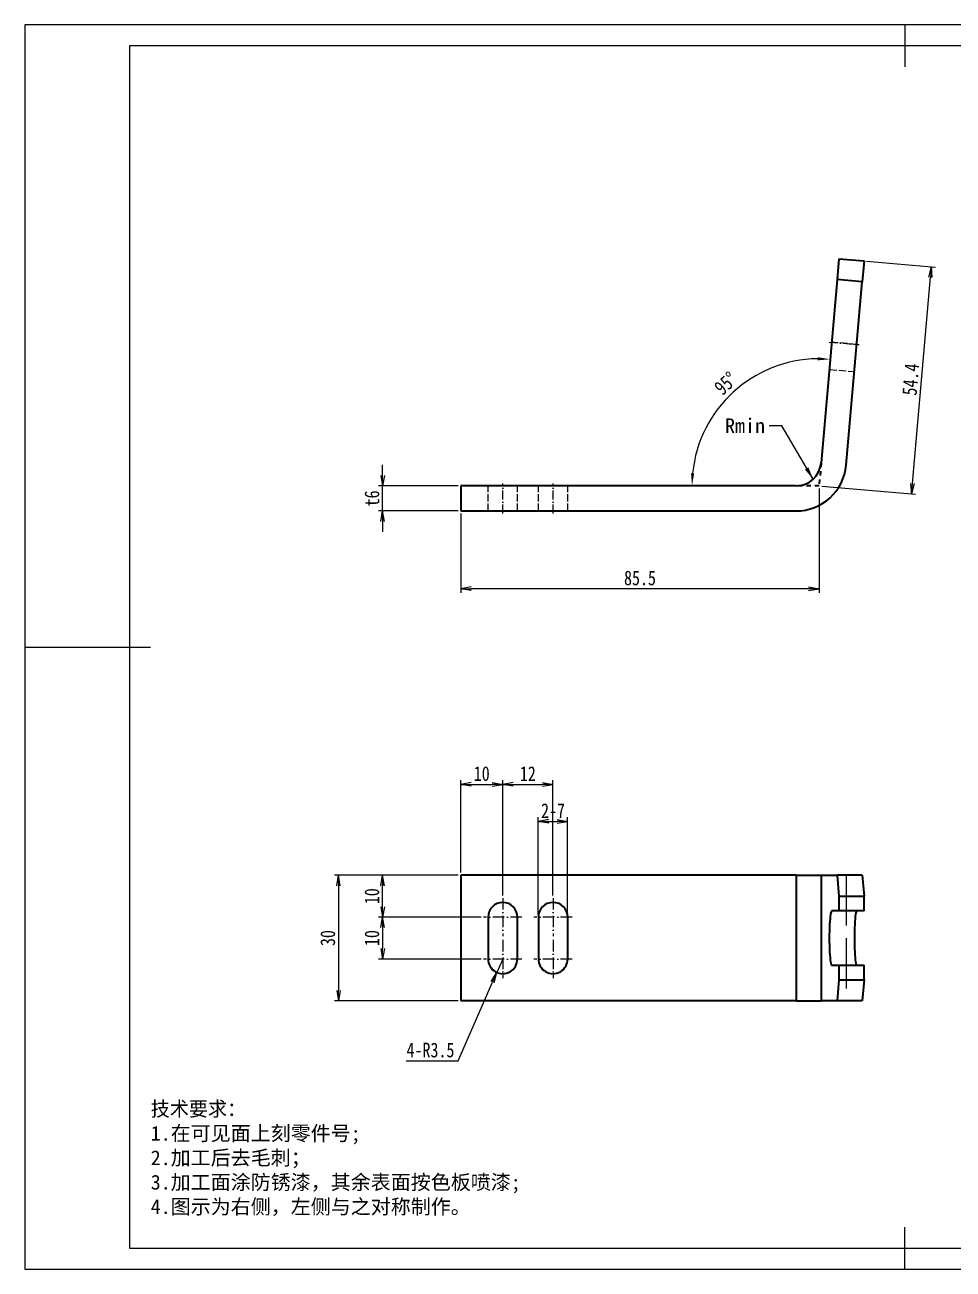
# Model space of a CAD drawing. Header units: millimetres. Extents: x -15766 to 80009, y -9701 to 15159.
# Drawn here: x -12921.2 to -12699.7, y 11134.1 to 11431.1 of the extents above; entities that cross this region are included whole.
import ezdxf

# ---------------------------------------------------------------- set-up
doc = ezdxf.new("R2010")
doc.units = ezdxf.units.MM
for name, pattern in [('CENTER-HOKUTO_1', [16, 13, -1, 1, -1]), ('DASHDOT', [18.5, 12, -3, 0.5, -3]), ('DASHED', [15, 12, -3]), ('HIDDEN-HOKUTO_1', [2, 1, -1]), ('虚线', [2, 1, -1])]:
    doc.linetypes.add(name, pattern=pattern)
doc.layers.get('DEFPOINTS').update_dxf_attribs({"lineweight": 18})
for name, color, linetype, lineweight in [('AM_7', 2, 'CENTER-HOKUTO_1', 18), ('AM_HID', 1, 'HIDDEN-HOKUTO_1', 18), ('AM_VIS', 7, 'Continuous', 18), ('CDRAFT0', 7, 'Continuous', 18), ('DIM', 253, 'Continuous', 20), ('title_frame', 7, 'Continuous', 18), ('word_dim', 9, 'Continuous', 18), ('粗实线层_1', 7, 'Continuous', 15), ('虚线层', 6, '虚线', 18)]:
    doc.layers.add(name, color=color, linetype=linetype, lineweight=lineweight)
doc.styles.add('DIM', font='', dxfattribs={"width": 0.8})
doc.styles.get('DIM').set_extended_font_data('NSimSun')
doc.dimstyles.new('1-1', dxfattribs={"dimtxt": 3.5, "dimasz": 3, "dimexe": 1, "dimexo": 0, "dimgap": 1, "dimtad": 1, "dimdsep": 46, "dimtxsty": 'DIM', "dimblk": '_CAXARROW', "dimcen": 0, "dimdle": 6, "dimclrd": 256, "dimclre": 256, "dimclrt": 3, "dimazin": 2, "dimtfac": 0.707107, "dimtmove": 0, "dimatfit": 3, "dimfxl": 0, "dimfrac": 2, "dimtolj": 1, "dimarcsym": 0})
doc.dimstyles.new('1-1$0', dxfattribs={"dimtxt": 3.5, "dimasz": 2.5, "dimexe": 1, "dimexo": 0.625, "dimgap": 0.8, "dimtad": 1, "dimdsep": 46, "dimtxsty": 'DIM', "dimblk": 'OPEN', "dimcen": 0, "dimdle": 5, "dimclrd": 256, "dimclre": 256, "dimclrt": 3, "dimazin": 3, "dimtfac": 0.5, "dimtmove": 0, "dimatfit": 3, "dimldrblk": 'OPEN', "dimfxl": 0, "dimtolj": 1, "dimarcsym": 0})
doc.dimstyles.new('1-1$4', dxfattribs={"dimtxt": 3.5, "dimasz": 2.5, "dimexe": 1, "dimexo": 0.625, "dimgap": 0.8, "dimtad": 1, "dimtih": 1, "dimtoh": 1, "dimzin": 12, "dimdsep": 46, "dimtxsty": 'DIM', "dimblk": 'OPEN', "dimcen": 0, "dimdle": 5, "dimclrd": 256, "dimclre": 256, "dimclrt": 3, "dimazin": 3, "dimtfac": 0.5, "dimtmove": 0, "dimatfit": 3, "dimldrblk": 'OPEN', "dimfxl": 0, "dimtolj": 1, "dimarcsym": 0})

# ---------------------------------------------------------------- blocks, each defined once
blk = doc.blocks.new('*X5')
at = {"layer": 'CDRAFT0'}
for p, q in [((420, 297), (0, 297)), ((0, 297), (0, 0)), ((0, 0), (420, 0))]:
    blk.add_line(p, q, dxfattribs=at)
at = {"layer": '粗实线层_1'}
for p, q in [((210, 297), (210, 287)), ((415, 292), (25, 292)), ((25, 292), (25, 5)), ((0, 148.5), (30, 148.5)), ((210, 0), (210, 10)), ((25, 5), (415, 5))]:
    blk.add_line(p, q, dxfattribs=at)
blk = doc.blocks.new('_OPEN')
at = {"color": 0, "linetype": 'ByBlock', "lineweight": -2}
for p, q in [((-1, 0.166667), (0, 0)), ((-1, -0.166667), (0, 0)), ((0, 0), (-1, 0))]:
    blk.add_line(p, q, dxfattribs=at)
blk = doc.blocks.new('*D39')
at = {"layer": 'DEFPOINTS', "color": 0, "transparency": 16777216}
for p in [(-12817.22, 11228.12), (-12846.4, 11198.12), (-12817.22, 11198.12)]:
    blk.add_point(p, dxfattribs=at)
at = {"layer": 'DIM', "linetype": 'Continuous', "lineweight": -2, "transparency": 16777216}
for p, q in [((-12817.84, 11228.12), (-12847.4, 11228.12)), ((-12846.4, 11225.62), (-12846.4, 11200.62)), ((-12817.84, 11198.12), (-12847.4, 11198.12))]:
    blk.add_line(p, q, dxfattribs=at)
at = {"layer": 'DIM', "lineweight": -2, "transparency": 16777216, "xscale": 2.5, "yscale": 2.5, "zscale": 2.5}
for p, rotation in [((-12846.4, 11228.12), 90), ((-12846.4, 11198.12), 270)]:
    blk.add_blockref('_OPEN', p, dxfattribs=dict(at, rotation=rotation))
at = {"layer": 'DIM', "color": 3, "transparency": 16777216, "insert": (-12848.95, 11213.12), "char_height": 3.5, "attachment_point": 5, "rotation": 90, "style": 'DIM'}
blk.add_mtext('\\A1;30', dxfattribs=at)
blk = doc.blocks.new('*D40')
at = {"layer": 'DEFPOINTS', "color": 0, "transparency": 16777216}
for p in [(-12835.87, 11228.12), (-12817.22, 11228.12), (-12811.77, 11218.12)]:
    blk.add_point(p, dxfattribs=at)
at = {"layer": 'DIM', "linetype": 'Continuous', "lineweight": -2, "transparency": 16777216}
for p, q in [((-12817.84, 11228.12), (-12836.87, 11228.12)), ((-12835.87, 11220.62), (-12835.87, 11225.62)), ((-12812.39, 11218.12), (-12836.87, 11218.12))]:
    blk.add_line(p, q, dxfattribs=at)
at = {"layer": 'DIM', "lineweight": -2, "transparency": 16777216, "xscale": 2.5, "yscale": 2.5, "zscale": 2.5}
for p, rotation in [((-12835.87, 11228.12), 90), ((-12835.87, 11218.12), 270)]:
    blk.add_blockref('_OPEN', p, dxfattribs=dict(at, rotation=rotation))
at = {"layer": 'DIM', "color": 3, "transparency": 16777216, "insert": (-12838.42, 11223.12), "char_height": 3.5, "attachment_point": 5, "rotation": 90, "style": 'DIM'}
blk.add_mtext('\\A1;10', dxfattribs=at)
blk = doc.blocks.new('*D41')
at = {"layer": 'DEFPOINTS', "color": 0, "transparency": 16777216}
for p in [(-12811.77, 11218.12), (-12835.87, 11208.12), (-12811.77, 11208.12)]:
    blk.add_point(p, dxfattribs=at)
at = {"layer": 'DIM', "linetype": 'Continuous', "lineweight": -2, "transparency": 16777216}
for p, q in [((-12812.39, 11218.12), (-12836.87, 11218.12)), ((-12835.87, 11215.62), (-12835.87, 11210.62)), ((-12812.39, 11208.12), (-12836.87, 11208.12))]:
    blk.add_line(p, q, dxfattribs=at)
at = {"layer": 'DIM', "lineweight": -2, "transparency": 16777216, "xscale": 2.5, "yscale": 2.5, "zscale": 2.5}
for p, rotation in [((-12835.87, 11218.12), 90), ((-12835.87, 11208.12), 270)]:
    blk.add_blockref('_OPEN', p, dxfattribs=dict(at, rotation=rotation))
at = {"layer": 'DIM', "color": 3, "transparency": 16777216, "insert": (-12838.42, 11213.12), "char_height": 3.5, "attachment_point": 5, "rotation": 90, "style": 'DIM'}
blk.add_mtext('\\A1;10', dxfattribs=at)
blk = doc.blocks.new('*D42')
at = {"layer": 'DEFPOINTS', "color": 0, "transparency": 16777216}
for p in [(-12807.22, 11249.81), (-12817.22, 11228.12), (-12807.22, 11222.67)]:
    blk.add_point(p, dxfattribs=at)
at = {"layer": 'DIM', "linetype": 'Continuous', "lineweight": -2, "transparency": 16777216}
for p, q in [((-12817.22, 11228.75), (-12817.22, 11250.81)), ((-12807.22, 11223.3), (-12807.22, 11250.81)), ((-12814.72, 11249.81), (-12809.72, 11249.81))]:
    blk.add_line(p, q, dxfattribs=at)
at = {"layer": 'DIM', "lineweight": -2, "transparency": 16777216, "xscale": 2.5, "yscale": 2.5, "zscale": 2.5, "rotation": 180}
blk.add_blockref('_OPEN', (-12817.22, 11249.81), dxfattribs=at)
at = {"layer": 'DIM', "lineweight": -2, "transparency": 16777216, "xscale": 2.5, "yscale": 2.5, "zscale": 2.5}
blk.add_blockref('_OPEN', (-12807.22, 11249.81), dxfattribs=at)
at = {"layer": 'DIM', "color": 3, "transparency": 16777216, "insert": (-12812.22, 11252.36), "char_height": 3.5, "attachment_point": 5, "style": 'DIM'}
blk.add_mtext('\\A1;10', dxfattribs=at)
blk = doc.blocks.new('*D43')
at = {"layer": 'DEFPOINTS', "color": 0, "transparency": 16777216}
for p in [(-12795.22, 11249.81), (-12807.22, 11222.67), (-12795.22, 11222.67)]:
    blk.add_point(p, dxfattribs=at)
at = {"layer": 'DIM', "linetype": 'Continuous', "lineweight": -2, "transparency": 16777216}
for p, q in [((-12807.22, 11223.3), (-12807.22, 11250.81)), ((-12795.22, 11223.3), (-12795.22, 11250.81)), ((-12804.72, 11249.81), (-12797.72, 11249.81))]:
    blk.add_line(p, q, dxfattribs=at)
at = {"layer": 'DIM', "lineweight": -2, "transparency": 16777216, "xscale": 2.5, "yscale": 2.5, "zscale": 2.5, "rotation": 180}
blk.add_blockref('_OPEN', (-12807.22, 11249.81), dxfattribs=at)
at = {"layer": 'DIM', "lineweight": -2, "transparency": 16777216, "xscale": 2.5, "yscale": 2.5, "zscale": 2.5}
blk.add_blockref('_OPEN', (-12795.22, 11249.81), dxfattribs=at)
at = {"layer": 'DIM', "color": 3, "transparency": 16777216, "insert": (-12801.22, 11252.36), "char_height": 3.5, "attachment_point": 5, "style": 'DIM'}
blk.add_mtext('\\A1;12', dxfattribs=at)
blk = doc.blocks.new('*D44')
at = {"layer": 'DEFPOINTS', "color": 0, "transparency": 16777216}
for p in [(-12731.71, 11321.07), (-12817.22, 11315.07), (-12817.22, 11296.52)]:
    blk.add_point(p, dxfattribs=at)
at = {"layer": 'DIM', "linetype": 'Continuous', "lineweight": -2, "transparency": 16777216}
for p, q in [((-12731.71, 11320.44), (-12731.71, 11295.52)), ((-12817.22, 11314.44), (-12817.22, 11295.52)), ((-12734.21, 11296.52), (-12814.72, 11296.52))]:
    blk.add_line(p, q, dxfattribs=at)
at = {"layer": 'DIM', "lineweight": -2, "transparency": 16777216, "xscale": 2.5, "yscale": 2.5, "zscale": 2.5, "rotation": 180}
blk.add_blockref('_OPEN', (-12817.22, 11296.52), dxfattribs=at)
at = {"layer": 'DIM', "lineweight": -2, "transparency": 16777216, "xscale": 2.5, "yscale": 2.5, "zscale": 2.5}
blk.add_blockref('_OPEN', (-12731.71, 11296.52), dxfattribs=at)
at = {"layer": 'DIM', "color": 3, "transparency": 16777216, "insert": (-12774.46, 11299.07), "char_height": 3.5, "attachment_point": 5, "style": 'DIM'}
blk.add_mtext('\\A1;85.5', dxfattribs=at)
blk = doc.blocks.new('*D45')
at = {"layer": 'DEFPOINTS', "color": 0, "transparency": 16777216}
for p in [(-12720.99, 11374.75), (-12704.93, 11373.35), (-12731.71, 11321.07)]:
    blk.add_point(p, dxfattribs=at)
at = {"layer": 'DIM', "linetype": 'Continuous', "lineweight": -2, "transparency": 16777216}
for p, q in [((-12720.37, 11374.7), (-12703.94, 11373.26)), ((-12709.46, 11321.63), (-12705.15, 11370.86)), ((-12731.09, 11321.01), (-12708.68, 11319.05))]:
    blk.add_line(p, q, dxfattribs=at)
at = {"layer": 'DIM', "lineweight": -2, "transparency": 16777216, "xscale": 2.5, "yscale": 2.5, "zscale": 2.5}
for p, rotation in [((-12704.93, 11373.35), 84.99996504498979), ((-12709.67, 11319.14), 264.9999650449898)]:
    blk.add_blockref('_OPEN', p, dxfattribs=dict(at, rotation=rotation))
at = {"layer": 'DIM', "color": 3, "transparency": 16777216, "insert": (-12709.84, 11346.47), "char_height": 3.5, "attachment_point": 5, "rotation": 85, "style": 'DIM'}
blk.add_mtext('\\A1;54.4', dxfattribs=at)
blk = doc.blocks.new('_CAXARROW')
blk.add_hatch(color=0).paths.add_polyline_path([(0, 0), (-1, 0.125), (-1, -0.125)], flags=0)
blk = doc.blocks.new('*D46')
at = {"layer": 'DEFPOINTS', "color": 0, "transparency": 16777216}
for p in [(-12727.41, 11370.29), (-12757.53, 11337), (-12731.23, 11326.54), (-12817.22, 11321.07), (-12737.21, 11321.07)]:
    blk.add_point(p, dxfattribs=at)
at = {"layer": 'DIM', "linetype": 'Continuous', "lineweight": -2, "transparency": 16777216}
blk.add_arc((-12731.71, 11321.07), 30.34, 90.668, 174.3323, dxfattribs=at)
at = {"layer": 'DIM', "lineweight": -2, "transparency": 16777216, "xscale": 3, "yscale": 3, "zscale": 3}
for p, rotation in [((-12729.07, 11351.29), 357.8341233438035), ((-12762.05, 11321.07), 267.1661284467954)]:
    blk.add_blockref('_CAXARROW', p, dxfattribs=dict(at, rotation=rotation))
at = {"layer": 'DIM', "color": 3, "transparency": 16777216, "insert": (-12753.99, 11345.53), "char_height": 3.5, "attachment_point": 5, "rotation": 42.3188, "style": 'DIM'}
blk.add_mtext('\\A1;95°', dxfattribs=at)
blk = doc.blocks.new('*D47')
at = {"layer": 'DEFPOINTS', "color": 0, "transparency": 16777216}
for p in [(-12835.87, 11321.07), (-12817.22, 11321.07), (-12817.22, 11315.07)]:
    blk.add_point(p, dxfattribs=at)
at = {"layer": 'DIM', "linetype": 'Continuous', "lineweight": -2, "transparency": 16777216}
for p, q in [((-12835.87, 11323.57), (-12835.87, 11326.07)), ((-12817.84, 11321.07), (-12836.87, 11321.07)), ((-12835.87, 11315.07), (-12835.87, 11321.07)), ((-12817.84, 11315.07), (-12836.87, 11315.07)), ((-12835.87, 11312.57), (-12835.87, 11310.07))]:
    blk.add_line(p, q, dxfattribs=at)
at = {"layer": 'DIM', "lineweight": -2, "transparency": 16777216, "xscale": 2.5, "yscale": 2.5, "zscale": 2.5}
for p, rotation in [((-12835.87, 11321.07), 270), ((-12835.87, 11315.07), 90)]:
    blk.add_blockref('_OPEN', p, dxfattribs=dict(at, rotation=rotation))
at = {"layer": 'DIM', "color": 3, "transparency": 16777216, "insert": (-12838.42, 11318.07), "char_height": 3.5, "attachment_point": 5, "rotation": 90, "style": 'DIM'}
blk.add_mtext('\\A1;t6', dxfattribs=at)
blk = doc.blocks.new('*D51')
at = {"layer": 'DEFPOINTS', "color": 0, "transparency": 16777216}
for p in [(-12807.22, 11208.12), (-12808.62, 11204.91)]:
    blk.add_point(p, dxfattribs=at)
at = {"layer": 'DIM', "linetype": 'Continuous', "lineweight": -2, "transparency": 16777216}
for p, q in [((-12807.22, 11208.12), (-12808.62, 11204.91)), ((-12817.85, 11183.83), (-12809.62, 11202.62)), ((-12830.24, 11183.83), (-12817.85, 11183.83))]:
    blk.add_line(p, q, dxfattribs=at)
at = {"layer": 'DIM', "lineweight": -2, "transparency": 16777216, "xscale": 2.5, "yscale": 2.5, "zscale": 2.5, "rotation": 66.36973947398008}
blk.add_blockref('_OPEN', (-12808.62, 11204.91), dxfattribs=at)
at = {"layer": 'DIM', "color": 3, "transparency": 16777216, "insert": (-12824.46, 11186.38), "char_height": 3.5, "attachment_point": 5, "style": 'DIM'}
blk.add_mtext('\\A1;4-R3.5', dxfattribs=at)
blk = doc.blocks.new('*D52')
at = {"layer": 'DEFPOINTS', "color": 0, "transparency": 16777216}
for p in [(-12791.72, 11240.98), (-12798.72, 11218.12), (-12791.72, 11218.12)]:
    blk.add_point(p, dxfattribs=at)
at = {"layer": 'DIM', "linetype": 'Continuous', "lineweight": -2, "transparency": 16777216}
for p, q in [((-12798.72, 11218.75), (-12798.72, 11241.98)), ((-12791.72, 11218.75), (-12791.72, 11241.98)), ((-12796.22, 11240.98), (-12794.22, 11240.98))]:
    blk.add_line(p, q, dxfattribs=at)
at = {"layer": 'DIM', "lineweight": -2, "transparency": 16777216, "xscale": 2.5, "yscale": 2.5, "zscale": 2.5, "rotation": 180}
blk.add_blockref('_OPEN', (-12798.72, 11240.98), dxfattribs=at)
at = {"layer": 'DIM', "lineweight": -2, "transparency": 16777216, "xscale": 2.5, "yscale": 2.5, "zscale": 2.5}
blk.add_blockref('_OPEN', (-12791.72, 11240.98), dxfattribs=at)
at = {"layer": 'DIM', "color": 3, "transparency": 16777216, "insert": (-12795.22, 11243.53), "char_height": 3.5, "attachment_point": 5, "style": 'DIM'}
blk.add_mtext('\\A1;2-7', dxfattribs=at)

msp = doc.modelspace()

# ---------------------------------------------------------------- linework, layer by layer
at = {"layer": 'AM_7', "linetype": 'DASHDOT', "lineweight": 13, "ltscale": 0.18}
msp.add_line((-12729.31038, 11355.40385), (-12722.13777, 11354.7764), dxfattribs=at)
at = {"layer": 'AM_7', "linetype": 'DASHDOT', "lineweight": 13, "ltscale": 0.179999}
for p, q in [((-12807.21785, 11314.46806), (-12807.21785, 11321.66801)), ((-12795.21785, 11314.46806), (-12795.21785, 11321.66801))]:
    msp.add_line(p, q, dxfattribs=at)
at = {"layer": 'AM_7', "linetype": 'DASHDOT', "lineweight": 13, "ltscale": 0.227499}
for p, q in [((-12807.21785, 11222.67051), (-12807.21785, 11213.57053)), ((-12795.21785, 11222.67051), (-12795.21785, 11213.57053)), ((-12807.21785, 11212.67051), (-12807.21785, 11203.57053)), ((-12795.21785, 11212.67051), (-12795.21785, 11203.57053))]:
    msp.add_line(p, q, dxfattribs=at)
at = {"layer": 'AM_7', "linetype": 'DASHDOT', "lineweight": 13, "ltscale": 0.227502}
for p, q in [((-12802.6678, 11218.12052), (-12811.7679, 11218.12052)), ((-12790.6678, 11218.12052), (-12799.7679, 11218.12052)), ((-12802.6678, 11208.12052), (-12811.7679, 11208.12052)), ((-12790.6678, 11208.12052), (-12799.7679, 11208.12052))]:
    msp.add_line(p, q, dxfattribs=at)
at = {"layer": 'AM_HID', "linetype": 'DASHED', "lineweight": 13, "ltscale": 0.150003}
for p, q in [((-12721.42805, 11369.77152), (-12727.40535, 11370.29447)), ((-12729.27913, 11348.87626), (-12723.30183, 11348.35331))]:
    msp.add_line(p, q, dxfattribs=at)
at = {"layer": 'AM_HID', "linetype": 'DASHED', "lineweight": 13, "ltscale": 0.149997}
msp.add_line((-12722.73543, 11354.82865), (-12728.71248, 11355.3516), dxfattribs=at)
msp.add_line((-12722.73543, 11354.82865), (-12728.71248, 11355.3516), dxfattribs=at)
at = {"layer": 'AM_HID', "linetype": 'DASHED', "lineweight": 13, "ltscale": 0.15}
for p, q in [((-12810.71785, 11315.06791), (-12810.71785, 11321.06791)), ((-12803.71785, 11315.06791), (-12803.71785, 11321.06791)), ((-12798.71785, 11315.06791), (-12798.71785, 11321.06791)), ((-12791.71785, 11315.06791), (-12791.71785, 11321.06791))]:
    msp.add_line(p, q, dxfattribs=at)
at = {"layer": 'AM_HID', "linetype": 'DASHED', "lineweight": 13}
for p, q in [((-12737.21004, 11228.12052), (-12737.21004, 11198.12052)), ((-12725.25569, 11228.12052), (-12725.25569, 11198.12052))]:
    msp.add_line(p, q, dxfattribs=at)
at = {"layer": 'AM_VIS', "lineweight": 35, "ltscale": 0.125}
for p, q in [((-12726.96956, 11375.27543), (-12727.40535, 11370.29447)), ((-12720.99226, 11374.75248), (-12721.42805, 11369.77152))]:
    msp.add_line(p, q, dxfattribs=at)
at = {"layer": 'AM_VIS', "lineweight": 35, "ltscale": 0.150003}
for p, q in [((-12726.96956, 11375.27543), (-12720.99226, 11374.75248)), ((-12721.42805, 11369.77152), (-12727.40535, 11370.29447))]:
    msp.add_line(p, q, dxfattribs=at)
at = {"layer": 'AM_VIS', "lineweight": 35}
for p, q in [((-12727.40535, 11370.29447), (-12731.23274, 11326.54496)), ((-12725.25569, 11326.02201), (-12721.42805, 11369.77152)), ((-12737.21004, 11321.06791), (-12817.21785, 11321.06791)), ((-12817.21785, 11315.06791), (-12737.21004, 11315.06791)), ((-12817.21785, 11228.12052), (-12817.21785, 11198.12052)), ((-12737.21004, 11228.12052), (-12817.21785, 11228.12052)), ((-12737.21004, 11228.12052), (-12737.21004, 11198.12052)), ((-12731.23274, 11228.12052), (-12731.23274, 11198.12052)), ((-12737.21004, 11198.12052), (-12817.21785, 11198.12052))]:
    msp.add_line(p, q, dxfattribs=at)
at = {"layer": 'AM_VIS', "lineweight": 35, "ltscale": 0.15}
msp.add_line((-12817.21785, 11321.06791), (-12817.21785, 11315.06791), dxfattribs=at)
at = {"layer": 'AM_VIS', "lineweight": 35, "ltscale": 0.149432}
for p, q in [((-12737.21004, 11228.12052), (-12731.23274, 11228.12052)), ((-12721.42805, 11228.12052), (-12727.40535, 11228.12052)), ((-12726.96956, 11223.12052), (-12720.99226, 11223.12052)), ((-12720.99226, 11219.62052), (-12726.96956, 11219.62052)), ((-12726.96956, 11206.62052), (-12720.99226, 11206.62052)), ((-12726.96956, 11203.12052), (-12720.99226, 11203.12052)), ((-12737.21004, 11198.12052), (-12731.23274, 11198.12052)), ((-12721.42805, 11198.12052), (-12727.40535, 11198.12052))]:
    msp.add_line(p, q, dxfattribs=at)
at = {"layer": 'AM_VIS', "lineweight": 35, "ltscale": 0.095685}
for p, q in [((-12731.23274, 11228.12052), (-12727.40535, 11228.12052)), ((-12727.40535, 11198.12052), (-12731.23274, 11198.12052))]:
    msp.add_line(p, q, dxfattribs=at)
at = {"layer": 'AM_VIS', "lineweight": 35, "ltscale": 0.125474}
for p, q in [((-12727.40535, 11228.12052), (-12726.96956, 11223.12052)), ((-12721.42805, 11228.12052), (-12720.99226, 11223.12052)), ((-12726.96956, 11203.12052), (-12727.40535, 11198.12052)), ((-12720.99226, 11203.12052), (-12721.42805, 11198.12052))]:
    msp.add_line(p, q, dxfattribs=at)
at = {"layer": 'AM_VIS', "lineweight": 35, "ltscale": 0.0875}
for p, q in [((-12726.96956, 11223.12052), (-12726.96956, 11219.62052)), ((-12720.99226, 11219.62052), (-12720.99226, 11223.12052)), ((-12726.96956, 11206.62052), (-12726.96956, 11203.12052)), ((-12720.99226, 11203.12052), (-12720.99226, 11206.62052))]:
    msp.add_line(p, q, dxfattribs=at)
at = {"layer": 'AM_VIS', "lineweight": 35, "ltscale": 0.25}
for p, q in [((-12810.71785, 11218.12052), (-12810.71785, 11208.12052)), ((-12803.71785, 11208.12052), (-12803.71785, 11218.12052)), ((-12798.71785, 11218.12052), (-12798.71785, 11208.12052)), ((-12791.71785, 11208.12052), (-12791.71785, 11218.12052))]:
    msp.add_line(p, q, dxfattribs=at)
at = {"layer": 'AM_VIS', "lineweight": 35, "ltscale": 0.043573}
for p, q in [((-12726.96956, 11219.62052), (-12728.71248, 11219.62052)), ((-12728.71248, 11206.62052), (-12726.96956, 11206.62052))]:
    msp.add_line(p, q, dxfattribs=at)
at = {"layer": 'AM_VIS', "lineweight": 35}
for centre, radius, start, end in [((-12737.21004, 11327.06791), 6, 269.9999975, 355.0000001), ((-12737.21004, 11327.06791), 12, 269.9999975, 355.0000001), ((-12807.21785, 11218.12052), 3.5, 0.0000316, 179.999995), ((-12795.21785, 11218.12052), 3.5, 0.0000317, 180.000005), ((-12807.21785, 11208.12052), 3.5, 179.999995, 0.0000316), ((-12795.21785, 11208.12052), 3.5, 179.999995, 0.0000317)]:
    msp.add_arc(centre, radius, start, end, dxfattribs=at)
for centre in [(-12728.71248, 11213.12052), (-12722.73543, 11213.12052)]:
    msp.add_ellipse(centre, major_axis=(0, 6.5), ratio=0.087155743, start_param=0.000000001, end_param=3.141592655, dxfattribs=at)
at = {"layer": '虚线层', "lineweight": 35}
for p, q in [((-12731.23274, 11326.54496), (-12731.7119, 11321.06791)), ((-12731.7119, 11321.06791), (-12737.21004, 11321.06791))]:
    msp.add_line(p, q, dxfattribs=at)

# ---------------------------------------------------------------- block references
at = {"layer": 'title_frame'}
msp.add_blockref('*X5', (-12921.24828, 11134.10436), dxfattribs=at)

# ---------------------------------------------------------------- texts
at = {"layer": 'DIM', "color": 3, "insert": (-12744.63279, 11333.67093), "char_height": 3.5, "attachment_point": 9}
msp.add_mtext('\\A1;Rmin', dxfattribs=at)
at = {"layer": 'word_dim', "linetype": 'Continuous', "ltscale": 4, "insert": (-12891.2139, 11174.10988), "char_height": 3.5, "width": 139.6035818, "attachment_point": 1}
msp.add_mtext('{\\C3;技术要求：\\P\\fNSimSun|b0|i0|c134|p49;1\\fSimSun|b0|i0|c134|p49;.在可见面上刻零件号;\\P2.加工后去毛刺；\\P3.加工面涂防锈漆，其余表面按色板喷漆;\\P\\fNSimSun|b0|i0|c134|p49;4\\fSimSun|b0|i0|c134|p49;.图示为右侧，左侧与之对称制作。\\P         }', dxfattribs=at)

# ---------------------------------------------------------------- dimensions: what is measured, and where the dimension line sits
at = {"layer": 'DIM'}
for base, p1, p2, angle, override, picture, middle in [((-12704.93214, 11373.34739), (-12731.7119, 11321.06791), (-12720.99226, 11374.75248), 84.999965, {"dimdec": 1}, '*D45', (-12709.84373, 11346.46589)), ((-12835.87021, 11321.06791), (-12817.21785, 11315.06791), (-12817.21785, 11321.06791), 90, {"dimpost": 't<>'}, '*D47', (-12838.42021, 11318.06791))]:
    dim = msp.add_linear_dim(base=base, p1=p1, p2=p2, angle=angle, dimstyle='1-1$0', override=override, dxfattribs=at)
    dim.commit()
    dim.dimension.update_dxf_attribs({"geometry": picture, "text_midpoint": middle})
dim = msp.add_angular_dim_2l(base=(-12757.53452, 11336.99549), line1=((-12737.21004, 11321.06791), (-12817.21785, 11321.06791)), line2=((-12727.40535, 11370.29447), (-12731.23274, 11326.54496)), dimstyle='1-1', dxfattribs=at)
dim.commit()
dim.dimension.update_dxf_attribs({"geometry": '*D46', "text_midpoint": (-12752.13824, 11343.50137), "dimtype": 162})
dim = msp.add_linear_dim(base=(-12817.21785, 11296.52162), p1=(-12731.7119, 11321.06791), p2=(-12817.21785, 11315.06791), dimstyle='1-1$0', override={"dimdec": 1}, dxfattribs=at)
dim.commit()
dim.dimension.update_dxf_attribs({"geometry": '*D44', "text_midpoint": (-12774.46487, 11299.07162)})
for base, p1, p2, picture, middle in [((-12807.21785, 11249.80994), (-12817.21785, 11228.12052), (-12807.21785, 11222.67051), '*D42', (-12812.21785, 11252.35994)), ((-12795.21785, 11249.80994), (-12807.21785, 11222.67051), (-12795.21785, 11222.67051), '*D43', (-12801.21785, 11252.35994))]:
    dim = msp.add_linear_dim(base=base, p1=p1, p2=p2, dimstyle='1-1$0', dxfattribs=at)
    dim.commit()
    dim.dimension.update_dxf_attribs({"geometry": picture, "text_midpoint": middle})
dim = msp.add_linear_dim(base=(-12791.71785, 11240.98498), p1=(-12798.71785, 11218.12052), p2=(-12791.71785, 11218.12052), text='2-<>', dimstyle='1-1$0', dxfattribs=at)
dim.commit()
dim.dimension.update_dxf_attribs({"geometry": '*D52', "text_midpoint": (-12795.21785, 11240.98498), "dimtype": 160})
for base, p1, p2, picture, middle in [((-12846.40443, 11198.12052), (-12817.21785, 11228.12052), (-12817.21785, 11198.12052), '*D39', (-12848.95443, 11213.12052)), ((-12835.87021, 11228.12052), (-12811.7679, 11218.12052), (-12817.21785, 11228.12052), '*D40', (-12838.42021, 11223.12052)), ((-12835.87021, 11208.12052), (-12811.76749, 11218.12052), (-12811.7679, 11208.12052), '*D41', (-12838.42021, 11213.12052))]:
    dim = msp.add_linear_dim(base=base, p1=p1, p2=p2, angle=90, dimstyle='1-1$0', dxfattribs=at)
    dim.commit()
    dim.dimension.update_dxf_attribs({"geometry": picture, "text_midpoint": middle})
dim = msp.add_radius_dim(center=(-12807.21785, 11208.12052), mpoint=(-12808.62076, 11204.91399), text='4-<>', dimstyle='1-1$4', dxfattribs=at)
dim.commit()
dim.dimension.update_dxf_attribs({"geometry": '*D51', "text_midpoint": (-12824.45651, 11183.83014), "dimtype": 164})

# ---------------------------------------------------------------- leaders
at = {"layer": 'DIM', "annotation_type": 0, "has_hookline": 1, "hookline_direction": 1, "text_width": 10.5}
msp.add_leader([(-12733.1565, 11322.64424), (-12740.63279, 11335.42093), (-12743.63279, 11335.42093)], dimstyle='1-1', override={"dimgap": 1, "dimtad": 0}, dxfattribs=at)

doc.saveas('drawing.dxf')
